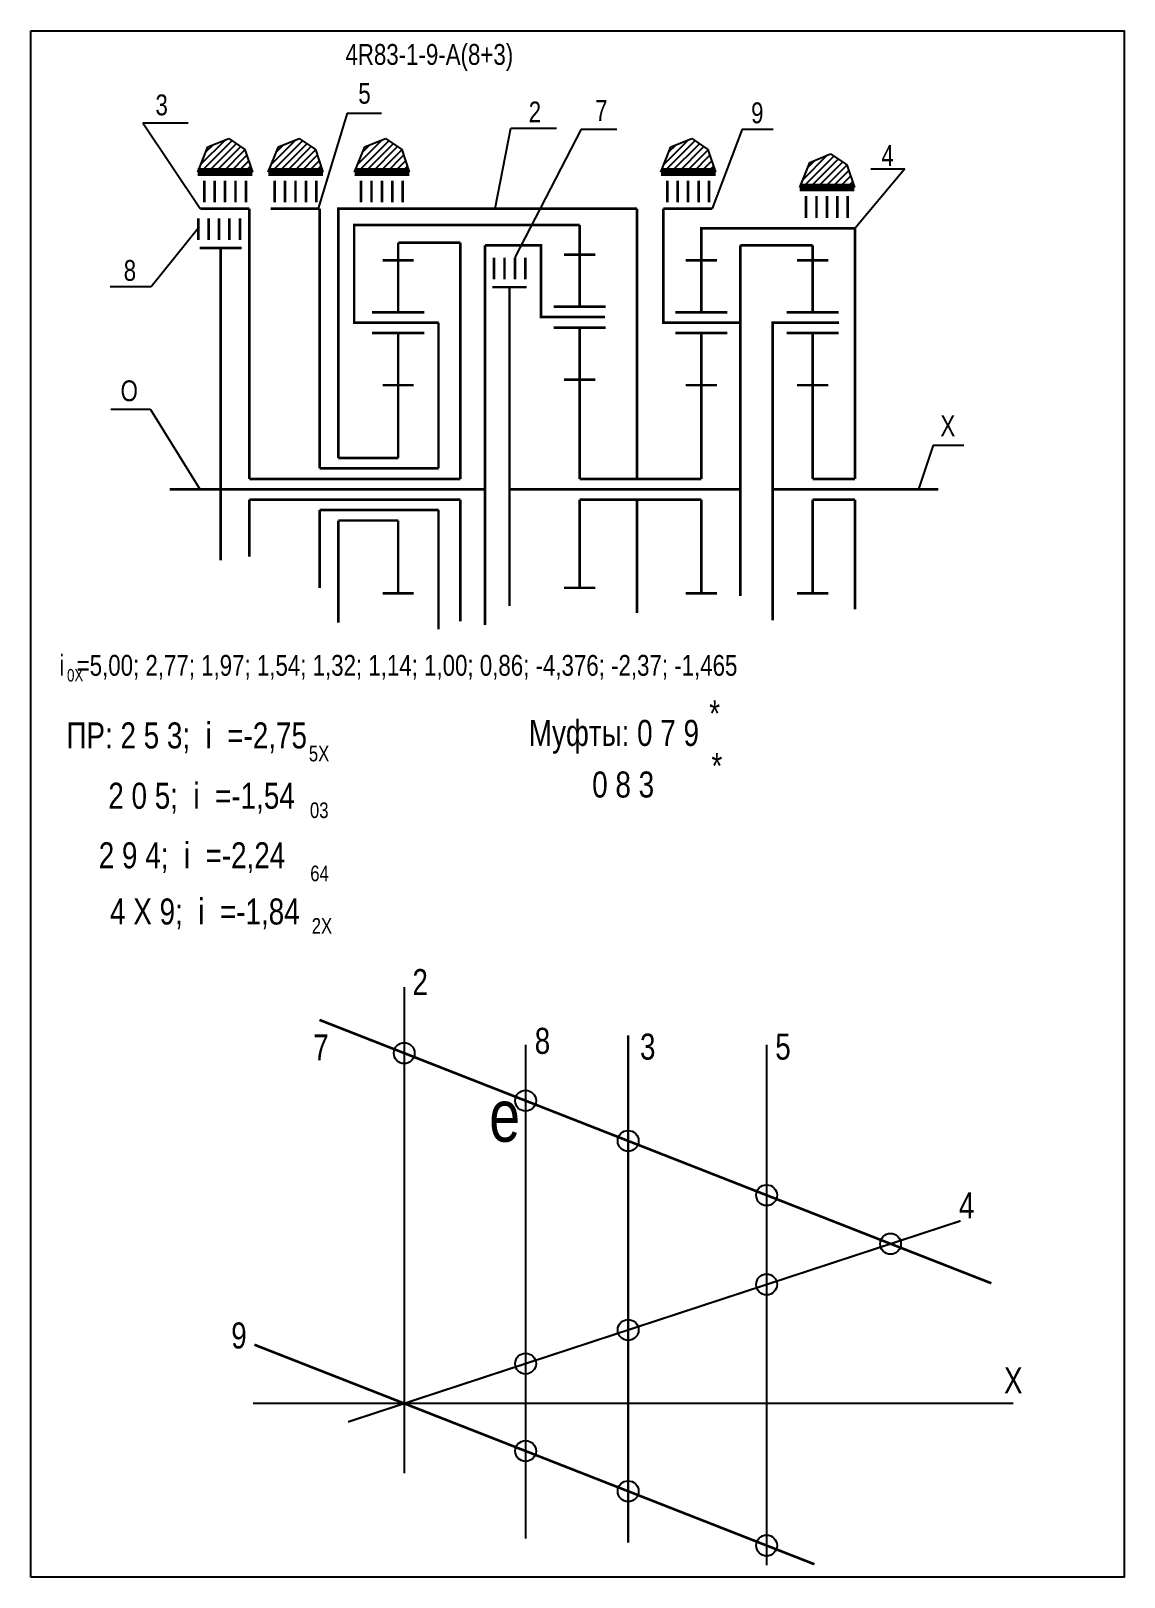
# Model space of a CAD drawing. Extents: x -352 to -142, y 153 to 450.
import ezdxf

# ---------------------------------------------------------------- set-up
doc = ezdxf.new("R2010")
doc.units = 0
doc.header["$LTSCALE"] = 15
doc.layers.get('0').update_dxf_attribs({"linetype": 'CONTINUOUS'})
doc.layers.add('DIM', color=92, linetype='CONTINUOUS')
doc.layers.add('MAIN', color=5, linetype='CONTINUOUS')
doc.styles.add('AMK', font='amk.shx', dxfattribs={"width": 0.8})

msp = doc.modelspace()

# ---------------------------------------------------------------- hatches: boundary and pattern name
at = {"layer": 'DIM'}
h = msp.add_hatch(dxfattribs=at)
h.set_pattern_fill('_USER', color=0, angle=45, style=0, pattern_type=0)
h.set_pattern_definition([(45, (-68.1261, -2.9375), (-0.7071068, 0.7071068), [])])
h.paths.add_polyline_path([(-318.42, 427.58), (-320.37, 422.76), (-309.87, 422.76), (-311.32, 427.08), (-314.43, 429.2)])
h = msp.add_hatch(dxfattribs=at)
h.set_pattern_fill('_USER', color=0, angle=45, style=0, pattern_type=0)
h.set_pattern_definition([(45, (-54.594, -2.9375), (-0.7071068, 0.7071068), [])])
h.paths.add_polyline_path([(-304.89, 427.58), (-306.83, 422.76), (-296.34, 422.76), (-297.79, 427.08), (-300.9, 429.2)])
h = msp.add_hatch(dxfattribs=at)
h.set_pattern_fill('_USER', color=0, angle=45, style=0, pattern_type=0)
h.set_pattern_definition([(45, (-38.0026, -2.9375), (-0.7071068, 0.7071068), [])])
h.paths.add_polyline_path([(-288.3, 427.58), (-290.24, 422.76), (-279.75, 422.76), (-281.19, 427.08), (-284.31, 429.2)])
h = msp.add_hatch(dxfattribs=at)
h.set_pattern_fill('_USER', color=0, angle=45, style=0, pattern_type=0)
h.set_pattern_definition([(45, (20.8271, -2.9375), (-0.7071068, 0.7071068), [])])
h.paths.add_polyline_path([(-229.47, 427.58), (-231.41, 422.76), (-220.92, 422.76), (-222.37, 427.08), (-225.48, 429.2)])
h = msp.add_hatch(dxfattribs=at)
h.set_pattern_fill('_USER', color=0, angle=45, style=0, pattern_type=0)
h.set_pattern_definition([(45, (47.4894, -5.9039), (-0.7071068, 0.7071068), [])])
h.paths.add_polyline_path([(-202.81, 424.61), (-204.75, 419.79), (-194.25, 419.79), (-195.7, 424.12), (-198.82, 426.23)])

# ---------------------------------------------------------------- linework, layer by layer
at = {"const_width": 0.4}
for points in [[(-280.72, 266.24), (-280.72, 172.82)], [(-257.4, 255.14), (-257.4, 160.27)], [(-211.1, 255.14), (-211.1, 155.11)], [(-291.52, 182.67), (-173.85, 221.29)]]:
    msp.add_lwpolyline(points, dxfattribs=at)
at = {"layer": 'DIM', "color": 0}
for p, q in [((-291.65, 434.04), (-297.27, 415.74)), ((-291.65, 434.04), (-285.08, 434.04)), ((-330.94, 432.21), (-322.22, 432.21)), ((-330.94, 432.21), (-319.9, 415.74)), ((-263.23, 415.74), (-260.21, 431.19)), ((-260.21, 431.19), (-251.47, 431.19)), ((-246.72, 431.02), (-259.45, 406.33)), ((-246.72, 431.02), (-239.85, 431.02)), ((-215.77, 431.02), (-221.54, 415.74)), ((-215.77, 431.02), (-209.86, 431.02)), ((-318.42, 427.58), (-314.43, 429.2)), ((-314.43, 429.2), (-311.32, 427.08)), ((-304.89, 427.58), (-300.9, 429.2)), ((-300.9, 429.2), (-297.79, 427.08)), ((-288.3, 427.58), (-284.31, 429.2)), ((-284.31, 429.2), (-281.19, 427.08)), ((-229.47, 427.58), (-225.48, 429.2)), ((-225.48, 429.2), (-222.37, 427.08)), ((-320.37, 422.76), (-318.42, 427.58)), ((-311.32, 427.08), (-309.87, 422.76)), ((-306.83, 422.76), (-304.89, 427.58)), ((-297.79, 427.08), (-296.34, 422.76)), ((-290.24, 422.76), (-288.3, 427.58)), ((-281.19, 427.08), (-279.75, 422.76)), ((-231.41, 422.76), (-229.47, 427.58)), ((-222.37, 427.08), (-220.92, 422.76)), ((-202.81, 424.61), (-198.82, 426.23)), ((-198.82, 426.23), (-195.7, 424.12)), ((-319.11, 422.57), (-312.2, 422.57)), ((-305.58, 422.57), (-298.67, 422.57)), ((-288.99, 422.57), (-282.08, 422.57)), ((-230.16, 422.57), (-223.25, 422.57)), ((-204.75, 419.79), (-202.81, 424.61)), ((-195.7, 424.12), (-194.25, 419.79)), ((-184.54, 423.36), (-194.12, 411.96)), ((-191.11, 423.36), (-184.54, 423.36)), ((-203.5, 419.61), (-196.58, 419.61)), ((-329.33, 400.77), (-320.09, 412.23)), ((-337.23, 400.77), (-329.33, 400.77)), ((-329.47, 377.13), (-337.07, 377.13)), ((-329.47, 377.13), (-320.01, 361.82)), ((-179.1, 370.28), (-181.91, 361.82)), ((-179.1, 370.28), (-173.19, 370.28))]:
    msp.add_line(p, q, dxfattribs=at)
for points, const_width in [([(-310.49, 415.74), (-310.49, 363.82)], 0.5), ([(-296.96, 415.74), (-296.96, 365.82)], 0.5), ([(-293.4, 367.82), (-293.4, 415.74), (-235.99, 415.74)], 0.5), ([(-235.99, 415.74), (-235.99, 363.82)], 0.5), ([(-228.55, 393.82), (-230.95, 393.82), (-230.95, 415.74)], 0.5), ([(-286.63, 393.82), (-290.33, 393.82), (-290.33, 412.59), (-247.03, 412.59)], 0.5), ([(-223.65, 408.68), (-223.65, 411.96), (-194.12, 411.96)], 0.5), ([(-194.12, 363.82), (-194.12, 411.96)], 0.5), ([(-320.03, 408.19), (-311.96, 408.19)], 0.5), ([(-316, 408.19), (-316, 348.2)], 0.5), ([(-281.88, 405.82), (-281.88, 409.2)], 0.5), ([(-281.88, 409.2), (-269.92, 409.2)], 0.5), ([(-269.92, 409.2), (-269.92, 363.82)], 0.5), ([(-265.2, 408.66), (-265.2, 335.77)], 0.5), ([(-251.48, 394.89), (-254.42, 394.89), (-254.42, 408.66), (-265.2, 408.66)], 0.5), ([(-202.27, 408.68), (-216.13, 408.68)], 0.5), ([(-216.13, 408.68), (-216.13, 361.82)], 0.5), ([(-263.81, 400.64), (-257.2, 400.64)], 0.5), ([(-260.5, 400.64), (-260.5, 339.42)], 0.5), ([(-286.13, 393.82), (-286.63, 393.82)], 0.5), ([(-274.13, 393.82), (-274.13, 365.82)], 0.5), ([(-207.21, 393.82), (-209.94, 393.82), (-209.94, 361.82)], 0.5), ([(-310.49, 369.45), (-310.49, 367.99)], 0.5), ([(-296.96, 365.82), (-274.13, 365.82)], 0.5), ([(-293.4, 367.82), (-281.88, 367.82)], 0.5), ([(-310.49, 363.82), (-269.92, 363.82)], 0.5), ([(-293.71, 363.82), (-281.88, 363.82)], 0.5), ([(-247.03, 363.82), (-223.65, 363.82)], 0.5), ([(-202.27, 363.82), (-194.12, 363.82)], 0.5), ([(-325.75, 361.82), (-265.2, 361.82)], 0.5), ([(-310.49, 359.82), (-269.92, 359.82)], 0.5), ([(-310.49, 359.82), (-310.49, 348.85)], 0.5), ([(-293.71, 359.82), (-281.88, 359.82)], 0.5), ([(-269.92, 359.82), (-269.92, 336.46)], 0.5), ([(-260.5, 361.82), (-216.13, 361.82)], 0.5), ([(-247.03, 359.82), (-223.65, 359.82)], 0.5), ([(-235.99, 359.82), (-235.99, 338.03)], 0.5), ([(-216.13, 361.82), (-216.13, 341.31)], 0.5), ([(-209.94, 361.82), (-209.94, 336.67)], 0.5), ([(-209.94, 361.82), (-188.82, 361.82)], 0.5), ([(-204, 361.82), (-178.14, 361.82)], 0.5), ([(-202.27, 359.82), (-194.12, 359.82)], 0.5), ([(-194.12, 338.75), (-194.12, 359.82)], 0.5), ([(-296.96, 357.82), (-274.13, 357.82)], 0.5), ([(-296.96, 357.82), (-296.96, 342.87)], 0.5), ([(-274.13, 357.82), (-274.13, 334.89)], 0.5), ([(-293.4, 355.82), (-281.88, 355.82)], 0.5), ([(-293.4, 355.82), (-293.4, 336.23)], 0.5), ([(-167.93, 209.3), (-296.99, 259.89)], 0.5), ([(-237.7, 256.94), (-237.7, 159.48)], 0.5), ([(-201.92, 155.33), (-309.5, 197.5)], 0.5), ([(-309.78, 186.22), (-163.68, 186.22)], 0.4)]:
    msp.add_lwpolyline(points, dxfattribs=dict(at, const_width=const_width))
for centre in [(-280.72, 253.51), (-257.4, 244.37), (-237.7, 236.65), (-211.1, 226.22), (-187.29, 216.88), (-211.1, 209.07), (-237.7, 200.34), (-257.4, 193.87), (-257.4, 177.08), (-237.7, 169.36), (-211.1, 158.93)]:
    msp.add_circle(centre, 2, dxfattribs=at)
at = {"layer": 'MAIN'}
for points in [[(-352.43, 152.87), (-352.43, 449.87)], [(-352.43, 449.87), (-142.43, 449.87), (-142.43, 152.87), (-352.43, 152.87)]]:
    msp.add_lwpolyline(points, dxfattribs=at)
at = {"layer": 'MAIN', "color": 0}
for points, const_width in [([(-320.37, 422.76), (-309.87, 422.76)], 1.5), ([(-306.83, 422.76), (-296.34, 422.76)], 1.5), ([(-290.24, 422.76), (-279.75, 422.76)], 1.5), ([(-231.41, 422.76), (-220.92, 422.76)], 1.5), ([(-311.13, 421.11), (-311.13, 416.91)], 0.5), ([(-297.6, 421.11), (-297.6, 416.91)], 0.5), ([(-281.01, 421.11), (-281.01, 416.91)], 0.5), ([(-222.18, 421.11), (-222.18, 416.91)], 0.5), ([(-204.75, 419.79), (-194.25, 419.79)], 1.5), ([(-319.9, 415.74), (-310.49, 415.74)], 0.5), ([(-306.37, 415.74), (-296.96, 415.74)], 0.5), ([(-230.95, 415.74), (-221.54, 415.74)], 0.5), ([(-195.52, 418.14), (-195.52, 413.95)], 0.5), ([(-312.29, 413.88), (-312.29, 409.68)], 0.5), ([(-247.03, 406.89), (-247.03, 412.59)], 0.5), ([(-247.03, 406.89), (-250.03, 406.89)], 0.5), ([(-247.03, 396.89), (-247.03, 406.89)], 0.5), ([(-247.03, 406.89), (-244.03, 406.89)], 0.5), ([(-223.65, 405.82), (-223.65, 408.68)], 0.5), ([(-202.27, 395.82), (-202.27, 408.68)], 0.5), ([(-281.88, 405.82), (-284.88, 405.82)], 0.5), ([(-281.88, 395.82), (-281.88, 405.82)], 0.5), ([(-281.88, 405.82), (-278.88, 405.82)], 0.5), ([(-257.45, 406.33), (-257.45, 402.14)], 0.5), ([(-223.65, 405.82), (-226.65, 405.82)], 0.5), ([(-223.65, 395.82), (-223.65, 405.82)], 0.5), ([(-223.65, 405.82), (-220.65, 405.82)], 0.5), ([(-202.27, 405.82), (-205.27, 405.82)], 0.5), ([(-202.27, 405.82), (-199.27, 405.82)], 0.5), ([(-242.14, 394.89), (-251.48, 394.89)], 0.5), ([(-281.88, 391.82), (-286.88, 391.82)], 0.5), ([(-274.13, 393.82), (-286.37, 393.82)], 0.5), ([(-281.88, 381.82), (-281.88, 391.82), (-276.88, 391.82)], 0.5), ([(-247.03, 392.89), (-252.03, 392.89)], 0.5), ([(-247.03, 382.89), (-247.03, 392.89), (-242.03, 392.89)], 0.5), ([(-223.65, 391.82), (-228.65, 391.82)], 0.5), ([(-216.13, 393.82), (-228.55, 393.82)], 0.5), ([(-223.65, 381.82), (-223.65, 391.82), (-218.65, 391.82)], 0.5), ([(-202.27, 391.82), (-207.27, 391.82)], 0.5), ([(-197.19, 393.82), (-207.21, 393.82)], 0.5), ([(-202.27, 381.82), (-202.27, 391.82), (-197.27, 391.82)], 0.5), ([(-247.03, 382.89), (-250.03, 382.89)], 0.5), ([(-247.03, 363.82), (-247.03, 382.89)], 0.5), ([(-247.03, 382.89), (-244.03, 382.89)], 0.5), ([(-281.88, 381.82), (-284.88, 381.82)], 0.5), ([(-281.88, 367.82), (-281.88, 381.82)], 0.5), ([(-281.88, 381.82), (-278.88, 381.82)], 0.5), ([(-223.65, 381.82), (-226.65, 381.82)], 0.5), ([(-223.65, 363.82), (-223.65, 381.82)], 0.5), ([(-223.65, 381.82), (-220.65, 381.82)], 0.5), ([(-202.27, 381.82), (-205.27, 381.82)], 0.5), ([(-202.27, 363.82), (-202.27, 381.82)], 0.5), ([(-202.27, 381.82), (-199.27, 381.82)], 0.5), ([(-247.03, 359.82), (-247.03, 342.89)], 0.5), ([(-223.65, 359.82), (-223.65, 341.82)], 0.5), ([(-202.27, 359.82), (-202.27, 341.82)], 0.5), ([(-281.88, 355.82), (-281.88, 341.82)], 0.5), ([(-281.88, 341.82), (-284.88, 341.82)], 0.5), ([(-281.88, 341.82), (-278.88, 341.82)], 0.5), ([(-247.03, 342.89), (-250.03, 342.89)], 0.5), ([(-247.03, 342.89), (-244.03, 342.89)], 0.5), ([(-223.65, 341.82), (-226.65, 341.82)], 0.5), ([(-223.65, 341.82), (-220.65, 341.82)], 0.5), ([(-202.27, 341.82), (-205.27, 341.82)], 0.5), ([(-202.27, 341.82), (-199.27, 341.82)], 0.5)]:
    msp.add_lwpolyline(points, dxfattribs=dict(at, const_width=const_width))
for points in [[(-319.13, 421.11, 0.5, 0.5, 0), (-319.13, 416.91, 0.5, 0.5, 0)], [(-317.13, 421.11, 0.5, 0.5, 0), (-317.13, 416.91, 0.5, 0.5, 0)], [(-315.13, 421.11, 0.5, 0.5, 0), (-315.13, 416.91, 0.5, 0.5, 0)], [(-313.13, 421.11, 0.5, 0.5, 0), (-313.13, 416.91, 0.5, 0.5, 0)], [(-305.6, 421.11, 0.5, 0.5, 0), (-305.6, 416.91, 0.5, 0.5, 0)], [(-303.6, 421.11, 0.5, 0.5, 0), (-303.6, 416.91, 0.5, 0.5, 0)], [(-301.6, 421.11, 0.5, 0.5, 0), (-301.6, 416.91, 0.5, 0.5, 0)], [(-299.6, 421.11, 0.5, 0.5, 0), (-299.6, 416.91, 0.5, 0.5, 0)], [(-289.01, 421.11, 0.5, 0.5, 0), (-289.01, 416.91, 0.5, 0.5, 0)], [(-287.01, 421.11, 0.5, 0.5, 0), (-287.01, 416.91, 0.5, 0.5, 0)], [(-285.01, 421.11, 0.5, 0.5, 0), (-285.01, 416.91, 0.5, 0.5, 0)], [(-283.01, 421.11, 0.5, 0.5, 0), (-283.01, 416.91, 0.5, 0.5, 0)], [(-230.18, 421.11, 0.5, 0.5, 0), (-230.18, 416.91, 0.5, 0.5, 0)], [(-228.18, 421.11, 0.5, 0.5, 0), (-228.18, 416.91, 0.5, 0.5, 0)], [(-226.18, 421.11, 0.5, 0.5, 0), (-226.18, 416.91, 0.5, 0.5, 0)], [(-224.18, 421.11, 0.5, 0.5, 0), (-224.18, 416.91, 0.5, 0.5, 0)], [(-203.52, 418.14, 0.5, 0.5, 0), (-203.52, 413.95, 0.5, 0.5, 0)], [(-201.52, 418.14, 0.5, 0.5, 0), (-201.52, 413.95, 0.5, 0.5, 0)], [(-199.52, 418.14, 0.5, 0.5, 0), (-199.52, 413.95, 0.5, 0.5, 0)], [(-197.52, 418.14, 0.5, 0.5, 0), (-197.52, 413.95, 0.5, 0.5, 0)], [(-320.29, 413.88, 0.5, 0.5, 0), (-320.29, 409.68, 0.5, 0.5, 0)], [(-318.29, 413.88, 0.5, 0.5, 0), (-318.29, 409.68, 0.5, 0.5, 0)], [(-316.29, 413.88, 0.5, 0.5, 0), (-316.29, 409.68, 0.5, 0.5, 0)], [(-314.29, 413.88, 0.5, 0.5, 0), (-314.29, 409.68, 0.5, 0.5, 0)], [(-263.45, 406.33, 0.5, 0.5, 0), (-263.45, 402.14, 0.5, 0.5, 0)], [(-261.45, 406.33, 0.5, 0.5, 0), (-261.45, 402.14, 0.5, 0.5, 0)], [(-259.45, 406.33, 0.5, 0.5, 0), (-259.45, 402.14, 0.5, 0.5, 0)], [(-276.88, 395.82, 0.5, 0.5, 0), (-286.88, 395.82, 0.5, 0.5, 0)], [(-242.03, 396.89, 0.5, 0.5, 0), (-252.03, 396.89, 0.5, 0.5, 0)], [(-218.65, 395.82, 0.5, 0.5, 0), (-228.65, 395.82, 0.5, 0.5, 0)], [(-197.27, 395.82, 0.5, 0.5, 0), (-207.27, 395.82, 0.5, 0.5, 0)]]:
    msp.add_lwpolyline(points, format="xyseb", dxfattribs=at)

# ---------------------------------------------------------------- texts
at = {"layer": 'DIM', "color": 0, "style": 'AMK', "width": 0.8}
for s, height, p in [('4R83-1-9-A(8+3)', 4, (-292.01, 443.35)), ('5', 4, (-289.54, 435.88)), ('3', 4, (-328.5, 433.66)), ('2', 4, (-256.81, 432.3)), ('7', 4, (-244.04, 432.58)), ('9', 4, (-214.08, 432.13)), ('4', 4, (-189.05, 423.93)), ('8', 4, (-334.6, 401.86)), ('O', 4, (-335.21, 378.74)), ('X', 4, (-177.72, 372.01)), ('i  =5,00; 2,77; 1,97; 1,54; 1,32; 1,14; 1,00; 0,86; -4,376; -2,37; -1,465', 4, (-346.97, 326)), ('0X', 2.4, (-345.5, 324.9)), ('*', 5, (-222.12, 316.25)), (' ПР: 2 5 3;  i  =-2,75', 5, (-347.1, 312.04)), ('Муфты: 0 7 9', 5, (-256.78, 312.52)), ('5X', 3, (-299.04, 309.56)), ('*', 5, (-221.69, 306.18)), ('       0 8 3', 5, (-255.01, 302.61)), ('    2 0 5;  i  =-1,54', 5, (-343.51, 300.45)), ('03', 3, (-298.83, 298.67)), ('     2 9 4;  i  =-2,24', 5, (-346.83, 289.01)), ('64', 3, (-298.77, 286.53)), ('    4 X 9;  i  =-1,84', 5, (-343.17, 278.22)), ('2X', 3, (-298.49, 276.45)), ('2', 5, (-279.14, 264.66)), ('8', 5, (-255.65, 253.37)), ('7', 5, (-298.21, 252.12)), ('3', 5, (-235.43, 252.26)), ('5', 5, (-209.44, 252.26)), ('e', 10, (-264.4, 236.5)), ('4', 5, (-174.15, 221.76)), ('9', 5, (-313.95, 196.78)), ('X', 5, (-165.5, 188.14))]:
    msp.add_text(s, height=height, dxfattribs=at).set_placement(p)

doc.saveas('drawing.dxf')
